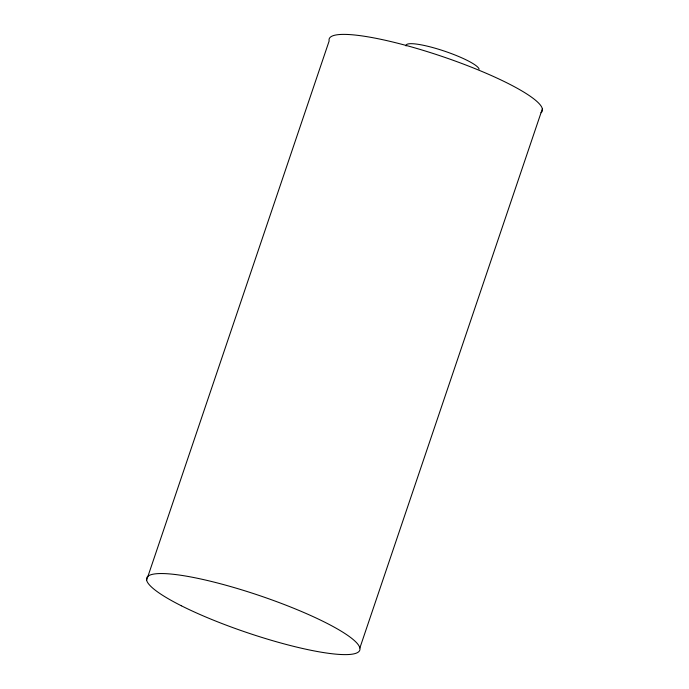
<?xml version="1.0" encoding="UTF-8"?>
<svg xmlns="http://www.w3.org/2000/svg" width="689" height="689" viewBox="0 0 689 689"><rect width="100%" height="100%" fill="white"/><g stroke="black" fill="none" stroke-linecap="round" stroke-linejoin="round"><path stroke-width="1.03" d="M146.645 580.155L329.144 40.987A112.471 19.533 18.7 0 1 442.028 56.42A112.471 19.533 18.7 0 1 541.046 112.72M359.856 648.013L542.355 108.845M406.071 45.948A38.532 6.692 18.7 0 1 440.908 49.97A38.532 6.692 18.7 0 1 479.113 69.193M181.336 605.769A112.471 19.533 18.7 0 0 357.496 652.595A112.471 19.533 18.7 0 0 220.919 583.884A112.471 19.533 18.7 0 0 181.336 605.769"/></g></svg>
